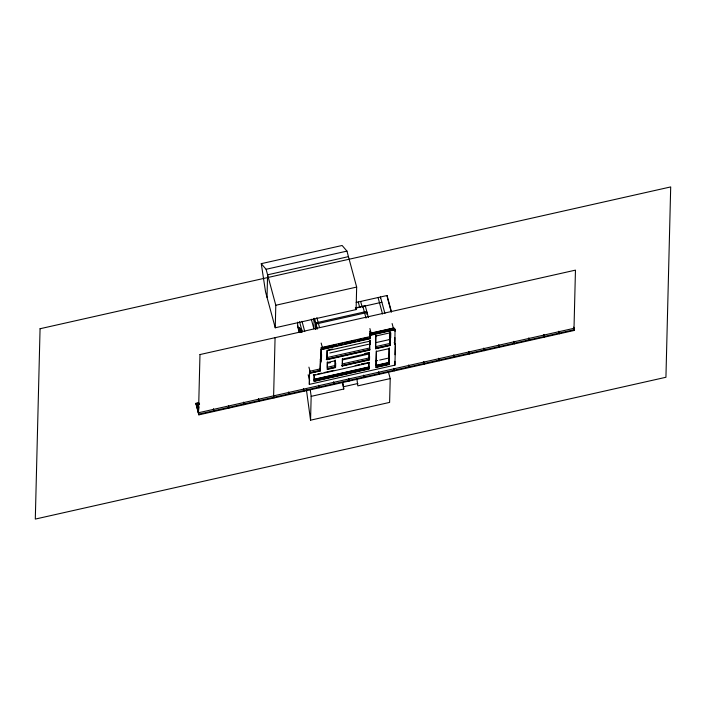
<?xml version="1.0" encoding="UTF-8"?>
<svg xmlns="http://www.w3.org/2000/svg" width="706" height="706" viewBox="0 0 706 706"><rect width="100%" height="100%" fill="white"/><g stroke="black" fill="none" stroke-linecap="round" stroke-linejoin="round"><path stroke-width="1.06" d="M198.889 414.122L574.375 329.693L574.357 330.417L198.871 414.854L195.897 403.355L197.177 403.267L195.897 403.479M196.347 404.556L199.498 403.726M196.418 404.829L199.577 404M197.53 403.505L198.668 402.932M198.13 412.083L198.148 411.36M213.892 411.474L213.415 408.906M228.912 408.094L228.929 407.371M243.932 404.723L243.455 402.146M258.952 401.343L258.97 400.611M267.027 297.332L267.592 274.819L348.446 256.64M275.243 327.769L275.799 305.257L266.1 269.286L261.264 263.665L342.119 245.485L346.955 251.107L356.662 287.077L356.098 309.59L275.243 327.769L265.535 291.799L261.264 263.665M273.619 395.854L275.075 337.68M273.972 397.963L273.487 395.395M288.992 394.583L289.01 393.86M297.729 322.112L297.623 326.366L299.291 332.535M299.856 331.979L299.556 327.575L300.862 332.438M299.556 327.575L299.512 330.426L300.121 330.284M299.706 330.479L299.565 328.475M300.147 329.949L300.129 330.655L300.306 329.914M301.727 332.102L301.78 329.94M304.012 391.212L303.527 388.635M320.127 368.929L309.607 371.294L309.334 384.382L394.919 365.143L395.439 344.307L394.689 343.893L395.439 344.307M309.334 384.382L309.466 372.847L319.977 370.482L320.365 359.08L320.974 358.948M388.494 372.221L390.215 378.584L389.615 402.402L310.561 420.176L311.161 396.357L310.269 389.827M314.161 318.247L313.896 328.802L311.32 319.236M314.188 381.364L314.196 374.674L314.188 381.364L368.832 369.079L368.832 362.381L368.832 369.079M315.564 329.225L315.723 322.889L366.758 311.417M315.891 329.278L316.023 324.001L367.058 312.52L367.005 314.638M309.607 373.395L320.127 371.029L321.256 347.581L369.891 336.647L369.97 333.303L394.001 327.902L394.451 329.561L370.421 334.962L369.97 333.303M320.762 362.928L320.815 360.74M320.374 361.19L320.974 361.057L321.106 349.135L369.741 338.2L369.82 334.856L395.06 329.181L394.839 344.449M321.468 358.542L321.574 354.412M369.609 350.114L369.679 340.619L369.609 350.114L326.984 359.707L327.055 350.202M326.984 359.707L327.205 350.758L369.829 341.175M327.231 366.873L327.363 361.922L327.337 369.414L335.138 367.658L335.271 360.254M334.07 383.729L334.044 384.452L333.559 382.308M335.138 367.658L335.165 360.166L335.315 360.722L327.505 362.478M328.581 368.788L335.588 367.208L335.694 362.972M369.185 352.621L369.061 360.034L342.348 366.035L342.375 358.551M342.348 366.035L342.525 359.098L369.229 353.097L369.079 352.541L364.808 353.503M311.161 396.357L343.769 389.024L342.878 382.396M349.064 381.081L348.587 378.504M356.936 379.237L357.827 385.864L390.215 378.584M362.796 307.225L362.822 306.254L366.017 318.106M364.084 377.701L364.102 376.978M369.061 360.034L369.079 352.541M369.679 344.872L369.785 340.68M341.598 365.858L369.503 359.583L369.582 356.406M321.256 349.691L369.891 338.748L369.82 334.856M370.182 344.431L370.288 340.248M375.61 348.764L375.786 335.447L375.61 348.764L390.03 345.525L390.206 332.208L390.03 345.525M375.945 364.773L376.289 350.917M376.042 367.455L376.439 351.473L389.359 348.57L388.962 364.552L376.042 367.455L375.892 366.899L388.812 363.996L389.209 348.014M380.446 297.958L380.472 296.988L384.92 313.464M379.104 374.321L378.628 371.753M387.047 296.467L387.073 295.505L356.159 302.45M389.474 337.397L389.606 331.926M377.304 366.829L389.403 364.102L389.315 348.173M390.153 338.324L390.312 332.208M390.656 337.945L390.78 332.844M394.689 343.893L394.848 337.592M395.007 331.282L395.06 329.181M394.125 370.95L393.648 368.373M394.848 361.295L394.919 365.143M395.016 354.721L395.289 343.751M409.145 367.57L408.668 364.993M424.165 364.19L423.688 361.622M439.185 360.81L438.708 358.242M454.205 357.439L453.72 354.862M469.225 354.059L468.74 351.491M484.245 350.679L483.76 348.111M499.266 347.308L499.283 346.575M514.277 343.928L513.8 341.351M544.317 337.168L544.335 336.444M559.337 333.797L558.861 331.22M573.625 327.222L574.366 329.993M266.1 269.286L346.955 251.107M275.799 305.257L356.662 287.077M355.295 307.948L365.223 305.716L368.417 317.568M355.497 308.178L361.26 306.881M381.893 302.239L362.063 306.704L360.642 301.444M299.335 330.055L300.015 332.279M369.97 335.412L395.21 329.737M336.188 344.704L322.448 347.793L321.168 343.054M338.306 344.228L342.534 343.275M344.643 342.807L348.879 341.854M350.988 341.377L355.215 340.424M357.333 339.948L361.56 338.995M363.678 338.527L367.905 337.574M375.936 336.003L390.347 332.755M322.757 349.002L370.332 338.306L369.891 336.647M328.122 349.964L332.385 349.011M329.817 352.982L368.514 344.281M376.095 342.578L389.421 339.586M326.843 357.624L369.6 348.014M375.451 346.699L390.03 343.416M326.834 359.151L369.459 349.567M375.46 348.217L389.88 344.969M326.225 359.53L370.05 349.673M375.901 348.358L390.48 345.075M328.369 363.096L330.47 362.628M342.295 359.972L368.303 354.121M327.134 367.349L335.138 365.549L335.588 367.208M342.225 363.961L369.053 357.924L369.503 359.583M334.988 367.102L327.187 368.859L327.337 369.414M342.198 365.479L368.911 359.478M320.568 370.588L310.058 372.953L309.607 371.294M361.34 364.075L364.552 363.352M313.332 374.992L315.476 374.515M317.621 374.03L321.918 373.068M324.063 372.583L333.717 370.412M355.18 365.584L359.478 364.623M361.622 364.137L369.132 362.452M375.636 360.987L377.684 360.528M379.731 360.06L387.929 358.224M314.346 375.221L368.982 362.937M197.468 403.302L198.668 403.029M197.53 403.408L196.33 403.77L198.421 411.519M199.03 403.073L197.821 403.338L198.871 407.309M314.064 379.29L368.832 366.97M375.848 365.39L388.953 362.443M314.523 379.422L369.256 367.12M376.827 365.417L389.13 362.646M314.046 380.808L368.682 368.523M314.505 380.949L369.273 368.629M343.831 386.676L357.889 383.517M573.616 327.346L574.357 330.417M558.852 331.529L559.346 333.488M543.841 334.6L544.326 336.744M543.832 335.023L544.326 336.868M528.82 337.98L529.297 340.548L528.803 338.704M528.812 338.28L529.306 340.248M498.78 344.731L499.274 346.884M483.751 348.535L484.245 350.379M423.679 361.922L424.174 363.89M408.659 365.417L409.153 367.261M387.073 295.505L391.503 311.946M387.329 297.508L391.212 311.902M392.112 323.533L393.392 328.281L371.171 333.276L369.891 328.537M394.23 342.472L394.68 344.131M378.072 297.526L382.52 314.002M389.333 339.268L390.1 342.11M388.874 357.677L389.385 359.575M388.812 363.996L388.962 364.552M369.538 331.167L370.306 334.017M369.741 338.2L369.891 338.748M358.242 301.983L359.663 307.242M355.533 307.489L356.098 309.59M363.608 375.133L364.102 377.278M348.579 378.813L349.073 380.772M316.844 317.603L319.518 327.496M333.567 381.884L334.062 384.029M314.7 319.094L317.382 329.049M313.72 318.697L314.576 321.883M321.256 347.581L321.707 349.241M320.365 359.08L320.974 361.057M319.977 370.482L320.127 371.029M301.991 321.292L304.763 331.546M318.547 385.264L319.033 387.832L318.53 385.988M318.538 385.564L319.033 387.532M299.556 321.724L302.336 332.014M299.397 327.61L300.703 332.429M299.662 330.39L300.262 332.535M297.65 325.395L299.591 332.588M308.91 367.138L310.19 371.885M308.16 374.771L309.696 380.463M288.507 392.015L289.001 394.16M258.475 398.766L258.961 400.92M258.458 399.199L258.961 401.043M228.435 405.526L228.92 407.671M213.406 409.206L213.9 411.174M197.468 403.205L198.774 408.139M197.177 403.267L198.739 409.18M195.897 403.355L198.871 414.854M342.348 382.608L343.769 389.024M306.404 389.686L310.561 420.176M40.065 328.731L35.3 519.078L665.934 377.269L670.7 186.922L40.065 328.731M199.974 354.562L198.518 412.745L574.004 328.308L575.461 270.133L199.974 354.562"/></g></svg>
